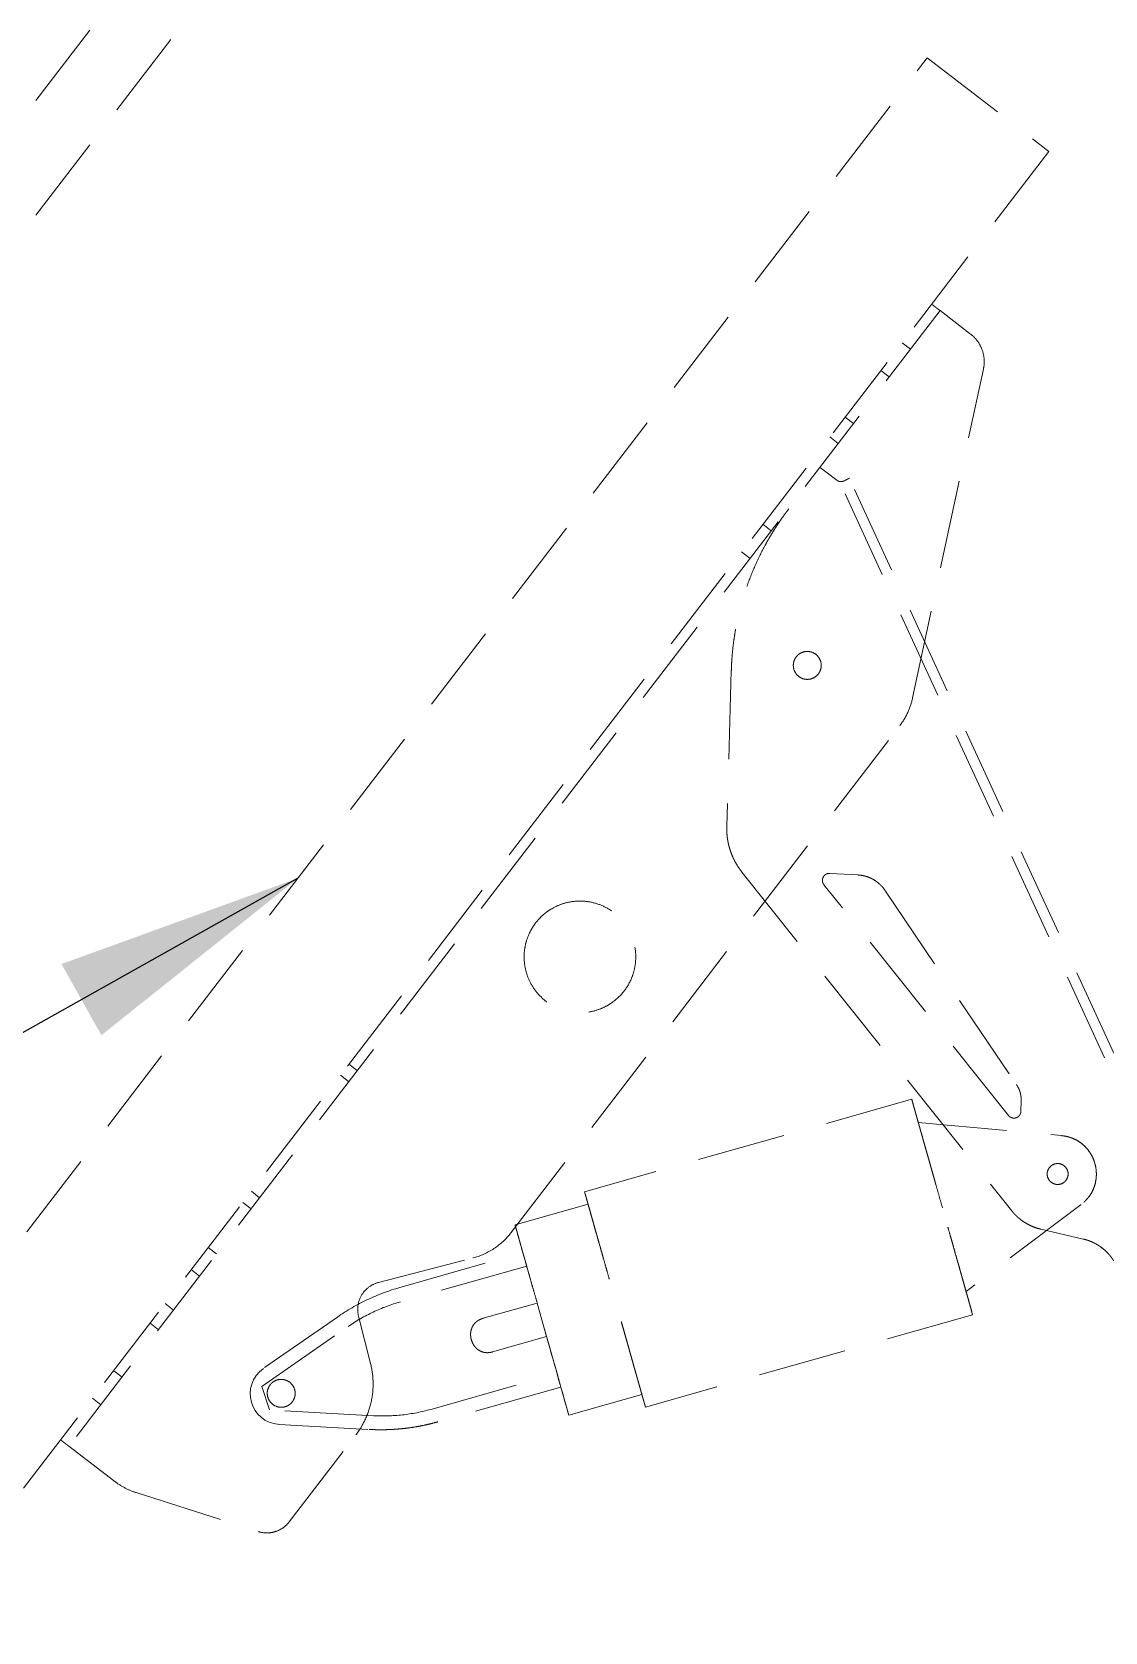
# Model space of a CAD drawing. Header units: millimetres. Extents: x 0 to 589, y 0 to 415.
# Drawn here: x 144.33 to 159.7, y 66.25 to 89.16 of the extents above; entities that cross this region are included whole.
import ezdxf

# ---------------------------------------------------------------- set-up
doc = ezdxf.new("R2010")
doc.units = ezdxf.units.MM
doc.linetypes.add('HIDDEN', pattern=[1.905, 1.27, -0.635])
doc.dimstyles.new('SLDDIMSTYLE1', dxfattribs={"dimtxt": 0.18, "dimasz": 3.556, "dimexe": 0, "dimexo": 0.0625, "dimgap": 0, "dimtad": 0, "dimtih": 1, "dimtoh": 1, "dimdec": 0, "dimrnd": 1e-09, "dimzin": 0, "dimdsep": 46, "dimtxsty": 'Standard', "dimsah": 1, "dimcen": 0.09, "dimadec": 0, "dimazin": 0, "dimtfac": 3.556, "dimtdec": 0, "dimtofl": 0, "dimtmove": 0, "dimatfit": 3, "dimfxl": 1, "dimfrac": 2, "dimtolj": 1, "dimtzin": 0, "dimarcsym": 0})

msp = doc.modelspace()

# ---------------------------------------------------------------- linework, layer by layer
at = {"color": 7, "linetype": 'HIDDEN', "lineweight": 18}
for p, q in [((170.6672, 122.4403), (130.493, 70.076)), ((170.6672, 120.7975), (131.2864, 69.4673)), ((141.9323, 68.9578), (157.1499, 88.7927)), ((157.1499, 88.7927), (158.8953, 87.4536)), ((158.8953, 87.4536), (143.6778, 67.6186)), ((157.335, 85.1734), (144.8566, 68.9087)), ((157.335, 85.1734), (144.8566, 68.9087)), ((157.7727, 84.8376), (157.335, 85.1734)), ((156.7919, 84.712), (156.9109, 84.6207)), ((156.9422, 79.6258), (157.9572, 84.3355)), ((156.4873, 84.316), (156.6075, 84.2238)), ((155.9744, 83.6464), (156.0934, 83.5551)), ((155.7572, 83.3643), (155.8774, 83.2721)), ((155.8546, 82.7449), (155.6211, 82.924)), ((162.0799, 69.2811), (155.8945, 82.7265)), ((162.0799, 69.2811), (155.8945, 82.7264)), ((162.2154, 69.3452), (156.0381, 82.7731)), ((154.7979, 82.1129), (154.9169, 82.0216)), ((154.4933, 81.7169), (154.6135, 81.6247)), ((154.3454, 80.0181), (154.2802, 77.7844)), ((151.186, 71.965), (156.7581, 79.2278)), ((154.4976, 77.1322), (158.3618, 72.282)), ((155.7568, 77.1139), (156.1607, 77.0908)), ((158.3157, 73.6468), (155.673, 76.9516)), ((156.5461, 76.8721), (158.4299, 74.0912)), ((148.9851, 74.2899), (148.8661, 74.3812)), ((148.7443, 74.2225), (148.8633, 74.1312)), ((148.7443, 74.2225), (148.8633, 74.1312)), ((156.93, 73.8781), (152.2425, 72.5551)), ((157.0243, 73.5458), (156.93, 73.8781)), ((158.4985, 73.854), (158.4937, 73.706)), ((157.0241, 73.5457), (159.0745, 73.3578)), ((147.4692, 72.5605), (147.5883, 72.4692)), ((147.4692, 72.5605), (147.5883, 72.4692)), ((152.2939, 72.374), (152.2425, 72.5551)), ((147.3475, 72.4019), (147.4666, 72.3106)), ((152.2932, 72.3764), (151.2464, 72.0802)), ((159.3557, 72.3712), (157.7083, 71.1274)), ((151.3593, 71.6822), (151.2464, 72.0802)), ((158.7782, 72.0189), (159.3883, 71.8768)), ((146.8517, 71.7556), (146.9707, 71.6643)), ((149.293, 71.2564), (150.643, 71.6056)), ((149.5977, 71.1837), (151.359, 71.6821)), ((151.4136, 71.4897), (151.359, 71.6821)), ((146.6083, 71.4394), (146.7285, 71.3472)), ((151.4136, 71.4897), (149.6038, 70.9776)), ((157.7085, 71.1275), (157.8027, 70.7938)), ((146.2352, 70.952), (146.3542, 70.8607)), ((151.5639, 70.9606), (150.7903, 70.7417)), ((151.6328, 70.7177), (151.5639, 70.9606)), ((146.018, 70.6699), (146.1381, 70.5778)), ((147.6191, 69.7638), (148.8572, 70.6247)), ((148.7018, 70.7602), (147.6424, 70.0236)), ((149.1767, 70.097), (149.0055, 70.7707)), ((151.6328, 70.7177), (151.7, 70.4795)), ((157.8027, 70.7938), (153.1152, 69.4708)), ((150.9264, 70.2606), (151.7, 70.4795)), ((151.7, 70.4795), (151.8494, 69.9503)), ((151.8494, 69.9503), (151.7, 70.4795)), ((145.4986, 69.9919), (145.6176, 69.9006)), ((150.0394, 69.4381), (151.8492, 69.9501)), ((151.9036, 69.7577), (151.8492, 69.9501)), ((147.7272, 69.4313), (147.6191, 69.7638)), ((151.9036, 69.7577), (150.1422, 69.2593)), ((151.9038, 69.7577), (152.0175, 69.3547)), ((145.194, 69.5959), (145.3141, 69.5037)), ((149.2186, 69.3475), (147.7272, 69.4313)), ((147.7754, 69.5089), (147.739, 69.5454)), ((153.0644, 69.6509), (152.0175, 69.3547)), ((153.0644, 69.6509), (153.1152, 69.4708)), ((147.8689, 69.223), (149.1572, 69.1507)), ((148.0098, 67.825), (148.9657, 69.071)), ((145.514, 68.4044), (144.8566, 68.9087)), ((145.8194, 68.2449), (147.5711, 67.6873))]:
    msp.add_line(p, q, dxfattribs=at)
for points, knots in [([(157.335, 85.1734), (157.3319, 85.1758), (157.3256, 85.1806), (157.3163, 85.1877), (157.3072, 85.1947), (157.2982, 85.2016), (157.285, 85.2117), (157.2684, 85.2245), (157.2503, 85.2384), (157.2354, 85.2499), (157.2256, 85.2574), (157.2197, 85.2618), (157.2166, 85.2643), (157.2162, 85.2645), (157.216, 85.2647)], [0, 0, 0, 0, 0.0503528, 0.1002363, 0.1499622, 0.1998457, 0.2501985, 0.375128, 0.5000574, 0.6249868, 0.7499163, 0.8335198, 0.9163965, 1, 1, 1, 1]), ([(157.7727, 84.8375), (157.8081, 84.8104), (157.8412, 84.7774), (157.8977, 84.7015), (157.9211, 84.6586), (157.9544, 84.5679), (157.9643, 84.5202), (157.9704, 84.4257), (157.9666, 84.3791), (157.9572, 84.3355)], [0, 0, 0, 0, 0.25, 0.25, 0.5, 0.5, 0.75, 0.75, 1, 1, 1, 1]), ([(155.8945, 82.7265), (155.8916, 82.7271), (155.8858, 82.7285), (155.8775, 82.7315), (155.8695, 82.7353), (155.8618, 82.7396), (155.857, 82.7431), (155.8546, 82.7449)], [0, 0, 0, 0, 0.2015974, 0.4008006, 0.5991994, 0.7984026, 1, 1, 1, 1]), ([(155.9596, 82.7345), (155.9571, 82.7333), (155.9521, 82.731), (155.9442, 82.7283), (155.9362, 82.7262), (155.928, 82.7248), (155.9197, 82.7241), (155.9113, 82.7242), (155.9029, 82.7249), (155.8973, 82.7259), (155.8945, 82.7265)], [0, 0, 0, 0, 0.13134912, 0.25927474, 0.38449042, 0.50779789, 0.63007068, 0.75223186, 0.87522768, 1, 1, 1, 1]), ([(156.0381, 82.7731), (156.038, 82.773), (156.0378, 82.773), (156.0362, 82.7722), (156.0335, 82.7708), (156.0295, 82.7688), (156.0239, 82.7661), (156.0169, 82.7626), (156.0082, 82.7584), (155.998, 82.7534), (155.9864, 82.7477), (155.9736, 82.7414), (155.9643, 82.7368), (155.9596, 82.7345)], [0, 0, 0, 0, 0.0735005, 0.1511392, 0.2328771, 0.3185958, 0.408086, 0.5010386, 0.5970407, 0.695578, 0.7960448, 0.8977617, 1, 1, 1, 1]), ([(155.17, 82.336), (155.1574, 82.3194), (155.1322, 82.2862), (155.0953, 82.2357), (155.0592, 82.1846), (155.0239, 82.1331), (154.9895, 82.0809), (154.9559, 82.0283), (154.9231, 81.9751), (154.8911, 81.9214), (154.8599, 81.8672), (154.7892, 81.7396), (154.6875, 81.5338), (154.5713, 81.2434), (154.478, 80.9448), (154.4223, 80.7008), (154.3905, 80.5159), (154.3732, 80.392), (154.3599, 80.2678), (154.3502, 80.1431), (154.347, 80.0598), (154.3454, 80.0181)], [0, 0, 0, 0, 0.02504, 0.0500555, 0.0750526, 0.1000375, 0.1250162, 0.149995, 0.1749799, 0.199977, 0.2249925, 0.2500325, 0.3750181, 0.5000038, 0.6249895, 0.7499752, 0.8000291, 0.8500096, 0.8999656, 0.9499461, 1, 1, 1, 1]), ([(155.2748, 80.2142), (155.285, 80.2274), (155.2981, 80.2411), (155.3325, 80.2664), (155.3539, 80.2778), (155.4053, 80.2922), (155.4353, 80.2949), (155.4972, 80.2846), (155.5288, 80.2714), (155.5817, 80.2308), (155.6026, 80.2037), (155.6286, 80.1466), (155.6338, 80.1169), (155.6332, 80.0636), (155.6277, 80.0399), (155.6122, 80.0001), (155.6023, 79.9839), (155.582, 79.9575), (155.569, 79.9438), (155.5346, 79.9185), (155.5131, 79.907), (155.4617, 79.8927), (155.4317, 79.89), (155.3698, 79.9003), (155.3382, 79.9135), (155.2853, 79.9541), (155.2644, 79.9812), (155.2385, 80.0383), (155.2332, 80.068), (155.2338, 80.1213), (155.2394, 80.145), (155.2548, 80.1848), (155.2647, 80.201), (155.2748, 80.2142)], [0, 0, 0, 0, 0.0625, 0.0625, 0.125, 0.125, 0.1875, 0.1875, 0.25, 0.25, 0.3125, 0.3125, 0.375, 0.375, 0.4375, 0.4375, 0.5, 0.5, 0.5625, 0.5625, 0.625, 0.625, 0.6875, 0.6875, 0.75, 0.75, 0.8125, 0.8125, 0.875, 0.875, 0.9375, 0.9375, 1, 1, 1, 1]), ([(156.9422, 79.6258), (156.9268, 79.5543), (156.9033, 79.4837), (156.8412, 79.3494), (156.8026, 79.2857), (156.7581, 79.2278)], [0, 0, 0, 0, 0.5, 0.5, 1, 1, 1, 1]), ([(154.2802, 77.7844), (154.28, 77.7737), (154.2796, 77.7523), (154.2802, 77.7203), (154.2818, 77.6885), (154.2844, 77.6568), (154.288, 77.6252), (154.2926, 77.5938), (154.2983, 77.5625), (154.3049, 77.5314), (154.3126, 77.5004), (154.3213, 77.4696), (154.3336, 77.4305), (154.3507, 77.3837), (154.374, 77.33), (154.4003, 77.278), (154.4296, 77.2276), (154.4618, 77.1787), (154.4857, 77.1478), (154.4976, 77.1322)], [0, 0, 0, 0, 0.0458065, 0.0914039, 0.1368378, 0.1821546, 0.227401, 0.272624, 0.3178704, 0.3631873, 0.4086212, 0.4542185, 0.500025, 0.5838337, 0.6670676, 0.7500125, 0.8329575, 0.9161913, 1, 1, 1, 1]), ([(155.6732, 76.9518), (155.6712, 76.9543), (155.6673, 76.9595), (155.6624, 76.9677), (155.6583, 76.9764), (155.6551, 76.9853), (155.6528, 76.9947), (155.6505, 77.0105), (155.6512, 77.0333), (155.6609, 77.0607), (155.6776, 77.0846), (155.6983, 77.1004), (155.7187, 77.1096), (155.7375, 77.1142), (155.7503, 77.1141), (155.7568, 77.114)], [0, 0, 0, 0, 0.0424053, 0.0840191, 0.1252314, 0.1664438, 0.2080576, 0.2504629, 0.3753043, 0.5001457, 0.6249871, 0.7498285, 0.8337523, 0.9160762, 1, 1, 1, 1]), ([(156.1607, 77.0908), (156.1683, 77.0903), (156.1836, 77.0892), (156.2064, 77.0863), (156.229, 77.0824), (156.2514, 77.0774), (156.2846, 77.0684), (156.328, 77.0529), (156.3795, 77.0274), (156.4278, 76.9963), (156.4673, 76.9638), (156.4989, 76.9322), (156.524, 76.9033), (156.5387, 76.8825), (156.5461, 76.8721)], [0, 0, 0, 0, 0.0501194, 0.10008, 0.1499875, 0.1999481, 0.2500675, 0.3750435, 0.5000195, 0.6249956, 0.7499716, 0.8333962, 0.9165754, 1, 1, 1, 1]), ([(151.5424, 76.4042), (151.583, 76.457), (151.6353, 76.5119), (151.7384, 76.5875), (151.7769, 76.6116), (151.8627, 76.6543), (151.91, 76.6731), (152.0126, 76.7018), (152.068, 76.7118), (152.1846, 76.7191), (152.2458, 76.7165), (152.3696, 76.696), (152.4321, 76.678), (152.5526, 76.6262), (152.6106, 76.5924), (152.7163, 76.5113), (152.764, 76.4641), (152.8453, 76.361), (152.8788, 76.3053), (152.9307, 76.1911), (152.9491, 76.1327), (152.9721, 76.0181), (152.9769, 75.962), (152.9757, 75.8554), (152.9698, 75.8049), (152.9507, 75.711), (152.9375, 75.6676), (152.8912, 75.5484), (152.8517, 75.4836), (152.7706, 75.3779), (152.7183, 75.323), (152.6151, 75.2474), (152.5766, 75.2234), (152.4909, 75.1806), (152.4436, 75.1619), (152.3409, 75.1331), (152.2855, 75.1232), (152.1689, 75.1158), (152.1077, 75.1184), (151.984, 75.139), (151.9215, 75.1569), (151.8009, 75.2087), (151.7429, 75.2425), (151.6372, 75.3237), (151.5895, 75.3709), (151.5083, 75.4739), (151.4747, 75.5297), (151.4229, 75.6439), (151.4045, 75.7023), (151.3814, 75.8168), (151.3767, 75.8729), (151.3778, 75.9795), (151.3837, 76.03), (151.4028, 76.1239), (151.4161, 76.1673), (151.4624, 76.2866), (151.5018, 76.3513), (151.5424, 76.4042)], [0, 0, 0, 0, 0.0625, 0.0625, 0.09375, 0.09375, 0.125, 0.125, 0.15625, 0.15625, 0.1875, 0.1875, 0.21875, 0.21875, 0.25, 0.25, 0.28125, 0.28125, 0.3125, 0.3125, 0.34375, 0.34375, 0.375, 0.375, 0.40625, 0.40625, 0.4375, 0.4375, 0.5, 0.5, 0.5625, 0.5625, 0.59375, 0.59375, 0.625, 0.625, 0.65625, 0.65625, 0.6875, 0.6875, 0.71875, 0.71875, 0.75, 0.75, 0.78125, 0.78125, 0.8125, 0.8125, 0.84375, 0.84375, 0.875, 0.875, 0.90625, 0.90625, 0.9375, 0.9375, 1, 1, 1, 1]), ([(158.4299, 74.0912), (158.4337, 74.0854), (158.4414, 74.0737), (158.4517, 74.0555), (158.461, 74.0368), (158.4694, 74.0177), (158.4768, 73.9981), (158.4842, 73.9748), (158.4909, 73.9476), (158.496, 73.9167), (158.4988, 73.8854), (158.4986, 73.8645), (158.4985, 73.854)], [0, 0, 0, 0, 0.083722, 0.1669851, 0.2500178, 0.3330505, 0.4163136, 0.5000356, 0.6254147, 0.7500178, 0.8746209, 1, 1, 1, 1]), ([(156.93, 73.8781), (156.9301, 73.878), (156.9301, 73.8778), (156.9306, 73.8762), (156.9313, 73.8735), (156.9324, 73.8697), (156.9338, 73.8648), (156.9355, 73.8586), (156.9377, 73.8512), (156.9401, 73.8424), (156.943, 73.8323), (156.9462, 73.8208), (156.9499, 73.808), (156.9539, 73.7937), (156.9584, 73.7781), (156.9632, 73.7609), (156.9685, 73.7423), (156.9742, 73.7221), (156.9804, 73.7002), (156.987, 73.6767), (156.9942, 73.6514), (157.0018, 73.6244), (157.01, 73.5957), (157.0185, 73.5653), (157.0276, 73.5333), (157.0372, 73.4995), (157.0473, 73.4639), (157.0578, 73.4265), (157.069, 73.3872), (157.0806, 73.3459), (157.0929, 73.3026), (157.1057, 73.2575), (157.1189, 73.2106), (157.1326, 73.1621), (157.1468, 73.1121), (157.1614, 73.0605), (157.1764, 73.0074), (157.1919, 72.9526), (157.2078, 72.8963), (157.2242, 72.8383), (157.241, 72.7789), (157.2582, 72.7184), (157.2756, 72.6569), (157.2933, 72.5944), (157.3112, 72.5308), (157.3295, 72.4663), (157.3481, 72.4007), (157.372, 72.3159), (157.4011, 72.2132), (157.4346, 72.0946), (157.4671, 71.9798), (157.4986, 71.8687), (157.5288, 71.7619), (157.5576, 71.6601), (157.5848, 71.5638), (157.6105, 71.4731), (157.6346, 71.3877), (157.6571, 71.3082), (157.6778, 71.2351), (157.6966, 71.1685), (157.7137, 71.1082), (157.7292, 71.0536), (157.743, 71.0048), (157.7552, 70.9616), (157.7659, 70.924), (157.775, 70.8916), (157.7827, 70.8643), (157.7891, 70.8417), (157.7942, 70.8237), (157.7981, 70.81), (157.8008, 70.8005), (157.8024, 70.7948), (157.8026, 70.7941), (157.8027, 70.7938)], [0, 0, 0, 0, 0.0080209, 0.0161568, 0.0244132, 0.0327961, 0.0413117, 0.0499668, 0.0587687, 0.0677273, 0.0768443, 0.0860924, 0.0954399, 0.1048807, 0.1144262, 0.1240837, 0.1338615, 0.1437681, 0.1538129, 0.1640124, 0.1743751, 0.1848838, 0.1955063, 0.2062078, 0.2169975, 0.227887, 0.2388892, 0.2500179, 0.2612884, 0.2727172, 0.2843214, 0.2960995, 0.3079971, 0.3199627, 0.3320171, 0.344179, 0.3564654, 0.3688941, 0.3814893, 0.3942687, 0.4071784, 0.4201609, 0.4332161, 0.4463644, 0.4596273, 0.4730282, 0.4865932, 0.5003513, 0.5255806, 0.550195, 0.5743233, 0.5981097, 0.6216312, 0.6446123, 0.6670576, 0.6890776, 0.7107735, 0.7321593, 0.7529842, 0.7732756, 0.7931363, 0.8126448, 0.831865, 0.850633, 0.868873, 0.8866511, 0.9040238, 0.921023, 0.9376764, 0.9539113, 0.9696817, 0.9850317, 1, 1, 1, 1]), ([(158.4933, 73.706), (158.4931, 73.7025), (158.4928, 73.6957), (158.491, 73.6857), (158.4882, 73.676), (158.4844, 73.6667), (158.4796, 73.6577), (158.4702, 73.6436), (158.4533, 73.6264), (158.4257, 73.6126), (158.3953, 73.6071), (158.3681, 73.6111), (158.3461, 73.62), (158.329, 73.6314), (158.32, 73.6415), (158.3155, 73.6466)], [0, 0, 0, 0, 0.0424966, 0.084104, 0.1252595, 0.1664151, 0.2080225, 0.2505191, 0.3753412, 0.5001633, 0.6249855, 0.7498076, 0.8338051, 0.9160025, 1, 1, 1, 1]), ([(157.0241, 73.5457), (157.0527, 73.445), (157.1098, 73.2435), (157.1954, 72.9412), (157.2668, 72.6893), (157.3239, 72.4878), (157.3666, 72.3367), (157.4094, 72.1855), (157.4664, 71.984), (157.5376, 71.7321), (157.623, 71.4297), (157.6799, 71.2282), (157.7083, 71.1274)], [0, 0, 0, 0, 0.125, 0.25, 0.375, 0.4375, 0.5, 0.5625, 0.625, 0.75, 0.875, 1, 1, 1, 1]), ([(157.0241, 73.5457), (157.0242, 73.5457), (157.0242, 73.5457), (157.0243, 73.5457), (157.0243, 73.5457), (157.0243, 73.5457), (157.0242, 73.5457), (157.0242, 73.5457), (157.0241, 73.5457)], [0, 0, 0, 0, 0.25, 0.375, 0.5, 0.625, 0.75, 1, 1, 1, 1]), ([(159.0745, 73.3578), (159.0825, 73.357), (159.0984, 73.3553), (159.1221, 73.3517), (159.1454, 73.3472), (159.1683, 73.3417), (159.1909, 73.3353), (159.213, 73.328), (159.2534, 73.3128), (159.31, 73.2849), (159.3775, 73.2369), (159.4371, 73.179), (159.4869, 73.1127), (159.5266, 73.0396), (159.5551, 72.9616), (159.5721, 72.8802), (159.5769, 72.7973), (159.5696, 72.7146), (159.5496, 72.6341), (159.5175, 72.5577), (159.4811, 72.4991), (159.447, 72.456), (159.419, 72.4257), (159.3887, 72.3971), (159.3667, 72.3799), (159.3557, 72.3712)], [0, 0, 0, 0, 0.018261, 0.0363351, 0.0542523, 0.0720429, 0.0897381, 0.1073696, 0.1249694, 0.1874605, 0.2498125, 0.3120813, 0.3748486, 0.4372309, 0.4999011, 0.5625501, 0.6249125, 0.6876428, 0.7498746, 0.8122697, 0.8748016, 0.9056763, 0.9367216, 0.9681079, 1, 1, 1, 1]), ([(153.1152, 69.4708), (153.1152, 69.4709), (153.1151, 69.4711), (153.1147, 69.4727), (153.1139, 69.4754), (153.1128, 69.4792), (153.1114, 69.4842), (153.1096, 69.4905), (153.1075, 69.498), (153.105, 69.5068), (153.1021, 69.5169), (153.0989, 69.5283), (153.0953, 69.5411), (153.0913, 69.5553), (153.0868, 69.571), (153.082, 69.5881), (153.0767, 69.6067), (153.071, 69.6269), (153.0648, 69.6487), (153.0582, 69.6722), (153.051, 69.6975), (153.0434, 69.7244), (153.0353, 69.7529), (153.0268, 69.7831), (153.0178, 69.815), (153.0082, 69.8487), (152.9982, 69.8842), (152.9876, 69.9216), (152.9765, 69.961), (152.9648, 70.0023), (152.9525, 70.0456), (152.9398, 70.0906), (152.9266, 70.1372), (152.913, 70.1854), (152.8989, 70.2352), (152.8844, 70.2866), (152.8693, 70.3396), (152.8539, 70.3943), (152.8379, 70.4507), (152.8215, 70.5086), (152.8048, 70.5678), (152.7877, 70.6281), (152.7704, 70.6894), (152.7527, 70.7519), (152.7347, 70.8154), (152.7164, 70.8801), (152.6978, 70.9459), (152.6738, 71.0307), (152.6448, 71.1333), (152.6113, 71.2517), (152.5788, 71.3667), (152.5473, 71.4781), (152.517, 71.5851), (152.4882, 71.687), (152.4609, 71.7835), (152.435, 71.8747), (152.4108, 71.9604), (152.3883, 72.04), (152.3676, 72.1131), (152.3488, 72.1797), (152.3316, 72.2404), (152.3161, 72.2952), (152.3022, 72.3442), (152.29, 72.3874), (152.2793, 72.425), (152.2702, 72.4574), (152.2624, 72.4848), (152.256, 72.5075), (152.2509, 72.5255), (152.247, 72.5391), (152.2444, 72.5484), (152.2428, 72.5541), (152.2426, 72.5547), (152.2425, 72.5551)], [0, 0, 0, 0, 0.0080898, 0.0162876, 0.0245994, 0.033031, 0.0415892, 0.0502809, 0.0591136, 0.0680853, 0.0771595, 0.086335, 0.0956164, 0.105008, 0.1145149, 0.124142, 0.1338973, 0.1437928, 0.1538385, 0.164047, 0.1744082, 0.1848799, 0.1954279, 0.2060671, 0.2168096, 0.2276673, 0.2386534, 0.2497825, 0.2610759, 0.2725441, 0.2841815, 0.2959147, 0.3077236, 0.319624, 0.3316321, 0.3437639, 0.3560368, 0.368469, 0.3810793, 0.3938528, 0.4067204, 0.4196493, 0.4326706, 0.4458049, 0.4590743, 0.472505, 0.486137, 0.4999258, 0.5250678, 0.5496398, 0.5738001, 0.597681, 0.6212291, 0.6441955, 0.6666812, 0.6887969, 0.7106394, 0.7319847, 0.7527628, 0.7730739, 0.7930075, 0.8126398, 0.831917, 0.8506714, 0.8689279, 0.8867569, 0.9042098, 0.9213352, 0.9380397, 0.9542152, 0.9699064, 0.9851555, 1, 1, 1, 1]), ([(158.3618, 72.282), (158.3677, 72.2747), (158.3795, 72.2603), (158.3981, 72.2394), (158.4174, 72.2193), (158.4374, 72.2), (158.4581, 72.1815), (158.4794, 72.1637), (158.5015, 72.1467), (158.5243, 72.1305), (158.5539, 72.111), (158.5909, 72.0893), (158.6358, 72.0669), (158.682, 72.0476), (158.7295, 72.0312), (158.7619, 72.023), (158.7782, 72.0189)], [0, 0, 0, 0, 0.0559203, 0.1115703, 0.1670264, 0.2223659, 0.2776664, 0.3330059, 0.388462, 0.444112, 0.5000323, 0.6004778, 0.7002456, 0.7997866, 0.8995545, 1, 1, 1, 1]), ([(151.186, 71.965), (151.12, 71.8789), (151.0377, 71.8014), (150.8516, 71.6783), (150.7481, 71.6328), (150.643, 71.6056)], [0, 0, 0, 0, 0.5, 0.5, 1, 1, 1, 1]), ([(159.3883, 71.8768), (159.3972, 71.8746), (159.4151, 71.8703), (159.4414, 71.8625), (159.4673, 71.8537), (159.4928, 71.844), (159.5178, 71.8333), (159.5424, 71.8216), (159.5665, 71.8089), (159.5902, 71.7953), (159.6134, 71.7807), (159.6437, 71.7599), (159.6799, 71.7319), (159.7205, 71.6952), (159.7578, 71.6555), (159.7923, 71.6129), (159.8124, 71.5824), (159.8225, 71.5671)], [0, 0, 0, 0, 0.05046773, 0.10062783, 0.15055595, 0.20032882, 0.25002389, 0.29971896, 0.34949183, 0.39941995, 0.44958005, 0.50004778, 0.60065685, 0.70033856, 0.79970922, 0.89939093, 1, 1, 1, 1]), ([(151.359, 71.6821), (151.3591, 71.6821), (151.3592, 71.6821), (151.3593, 71.6822), (151.3593, 71.6822), (151.3593, 71.6822), (151.3592, 71.6821), (151.3591, 71.6821), (151.359, 71.6821)], [0, 0, 0, 0, 0.25, 0.375, 0.5, 0.625, 0.75, 1, 1, 1, 1]), ([(151.4138, 71.4897), (151.4276, 71.4414), (151.4526, 71.3532), (151.4901, 71.2209), (151.5264, 71.0929), (151.5514, 71.0047), (151.5639, 70.9606)], [0, 0, 0, 0, 0.2740909, 0.5, 0.75, 1, 1, 1, 1]), ([(151.5639, 70.9606), (151.5514, 71.0047), (151.5264, 71.0929), (151.4901, 71.2209), (151.4526, 71.3532), (151.4276, 71.4414), (151.4138, 71.4897)], [0, 0, 0, 0, 0.24999999, 0.49999997, 0.72590268, 1, 1, 1, 1]), ([(148.7018, 70.7602), (148.8374, 70.8545), (148.9818, 70.9381), (149.2825, 71.0803), (149.4387, 71.1388), (149.5977, 71.1837)], [0, 0, 0, 0, 0.5, 0.5, 1, 1, 1, 1]), ([(149.0056, 70.7707), (148.994, 70.8163), (148.9898, 70.8676), (149.0031, 70.9723), (149.0209, 71.0256), (149.077, 71.1204), (149.1151, 71.1616), (149.2005, 71.2238), (149.2475, 71.2447), (149.293, 71.2565)], [0, 0, 0, 0, 0.25, 0.25, 0.5, 0.5, 0.75, 0.75, 1, 1, 1, 1]), ([(148.8572, 70.6247), (148.9702, 70.7032), (149.0906, 70.7729), (149.3411, 70.8914), (149.4714, 70.9401), (149.6038, 70.9776)], [0, 0, 0, 0, 0.5, 0.5, 1, 1, 1, 1]), ([(150.7903, 70.7417), (150.7848, 70.7401), (150.7739, 70.7368), (150.7581, 70.7309), (150.743, 70.7242), (150.7286, 70.7167), (150.715, 70.7085), (150.6928, 70.6931), (150.6645, 70.6672), (150.6368, 70.6265), (150.6182, 70.5806), (150.6097, 70.532), (150.6102, 70.4823), (150.6196, 70.4336), (150.6371, 70.3872), (150.6626, 70.3448), (150.6953, 70.3079), (150.735, 70.2785), (150.7799, 70.2584), (150.8228, 70.2499), (150.8608, 70.2491), (150.8937, 70.2524), (150.9153, 70.2578), (150.9264, 70.2606)], [0, 0, 0, 0, 0.0219179, 0.0433074, 0.0642392, 0.0847883, 0.1050342, 0.1250599, 0.1877434, 0.2499312, 0.3115461, 0.3748459, 0.4369974, 0.500107, 0.5630313, 0.6250025, 0.6881676, 0.7496529, 0.8118133, 0.8744566, 0.9148773, 0.9565162, 1, 1, 1, 1]), ([(149.1767, 70.097), (149.1982, 70.0124), (149.2109, 69.9233), (149.2156, 69.7419), (149.2076, 69.6498), (149.1706, 69.4698), (149.1416, 69.3819), (149.0657, 69.2172), (149.0189, 69.1403), (148.9657, 69.071)], [0, 0, 0, 0, 0.25, 0.25, 0.5, 0.5, 0.75, 0.75, 1, 1, 1, 1]), ([(147.7384, 69.7893), (147.7485, 69.8025), (147.7616, 69.8163), (147.796, 69.8415), (147.8175, 69.853), (147.8689, 69.8674), (147.8989, 69.87), (147.9608, 69.8597), (147.9924, 69.8466), (148.0452, 69.806), (148.0662, 69.7789), (148.0921, 69.7217), (148.0973, 69.6921), (148.0968, 69.6387), (148.0912, 69.615), (148.0758, 69.5753), (148.0659, 69.5591), (148.0456, 69.5326), (148.0325, 69.5189), (147.9981, 69.4937), (147.9766, 69.4822), (147.9253, 69.4678), (147.8953, 69.4652), (147.8334, 69.4754), (147.8018, 69.4886), (147.7489, 69.5292), (147.728, 69.5563), (147.702, 69.6134), (147.6968, 69.6431), (147.6974, 69.6964), (147.7029, 69.7201), (147.7184, 69.7599), (147.7283, 69.7761), (147.7384, 69.7893)], [0, 0, 0, 0, 0.0625, 0.0625, 0.125, 0.125, 0.1875, 0.1875, 0.25, 0.25, 0.3125, 0.3125, 0.375, 0.375, 0.4375, 0.4375, 0.5, 0.5, 0.5625, 0.5625, 0.625, 0.625, 0.6875, 0.6875, 0.75, 0.75, 0.8125, 0.8125, 0.875, 0.875, 0.9375, 0.9375, 1, 1, 1, 1]), ([(150.0394, 69.4381), (149.9069, 69.4006), (149.7705, 69.3739), (149.495, 69.3435), (149.356, 69.3398), (149.2186, 69.3475)], [0, 0, 0, 0, 0.5, 0.5, 1, 1, 1, 1]), ([(149.1572, 69.1507), (149.1756, 69.1497), (149.2125, 69.1479), (149.2678, 69.1463), (149.3231, 69.1458), (149.3784, 69.1462), (149.4336, 69.1477), (149.4888, 69.1502), (149.544, 69.1538), (149.5991, 69.1583), (149.6689, 69.1653), (149.7531, 69.176), (149.8514, 69.1918), (149.949, 69.2109), (150.0461, 69.2331), (150.1101, 69.2505), (150.1422, 69.2593)], [0, 0, 0, 0, 0.0556447, 0.1112232, 0.1667545, 0.2222573, 0.2777506, 0.3332535, 0.3887847, 0.4443632, 0.5000079, 0.6001167, 0.70006, 0.799948, 0.8998912, 1, 1, 1, 1]), ([(144.8566, 68.9087), (144.8535, 68.9111), (144.8472, 68.9159), (144.838, 68.923), (144.8288, 68.9301), (144.8198, 68.937), (144.8067, 68.947), (144.79, 68.9598), (144.7719, 68.9737), (144.757, 68.9852), (144.7472, 68.9927), (144.7413, 68.9972), (144.7382, 68.9996), (144.7378, 68.9999), (144.7376, 69)], [0, 0, 0, 0, 0.0503528, 0.1002363, 0.1499622, 0.1998457, 0.2501985, 0.375128, 0.5000574, 0.6249868, 0.7499163, 0.8335198, 0.9163965, 1, 1, 1, 1]), ([(145.8194, 68.2449), (145.7647, 68.2623), (145.7111, 68.2846), (145.6085, 68.3382), (145.5596, 68.3694), (145.514, 68.4044)], [0, 0, 0, 0, 0.5, 0.5, 1, 1, 1, 1]), ([(148.0098, 67.825), (147.9865, 67.7946), (147.9576, 67.7661), (147.8905, 67.7185), (147.8524, 67.6994), (147.772, 67.6742), (147.7298, 67.6681), (147.6476, 67.6689), (147.6076, 67.6757), (147.5711, 67.6873)], [0, 0, 0, 0, 0.25, 0.25, 0.5, 0.5, 0.75, 0.75, 1, 1, 1, 1])]:
    msp.add_open_spline(points, degree=3, knots=knots, dxfattribs=at)
for points in [[(158.9015, 72.8996), (158.9134, 72.9152), (158.9435, 72.9416), (159.0004, 72.9609), (159.0603, 72.957), (159.1142, 72.9304), (159.1538, 72.8853), (159.1731, 72.8284), (159.1692, 72.7685), (159.1426, 72.7147), (159.0975, 72.6751), (159.0406, 72.6558), (158.9807, 72.6597), (158.9268, 72.6862), (158.8872, 72.7314), (158.8679, 72.7882), (158.8718, 72.8482), (158.8895, 72.8841), (158.9015, 72.8996)], [(152.0175, 69.3547), (152.0175, 69.3547), (151.9341, 69.6495), (151.6319, 70.7174), (151.3298, 71.7853), (151.2464, 72.0802), (151.2464, 72.0802)], [(151.5639, 70.9606), (151.5639, 70.9606), (151.5639, 70.9606), (151.5639, 70.9606), (151.5639, 70.9606), (151.5639, 70.9606), (151.5639, 70.9606)], [(147.6424, 70.0236), (147.2989, 69.7848), (147.4512, 69.2465), (147.8689, 69.223)]]:
    msp.add_open_spline(points, degree=3, dxfattribs=at)

# ---------------------------------------------------------------- leaders
at = {"color": 7, "linetype": 'Continuous', "lineweight": 0}
msp.add_leader([(148.1368, 77.0448), (112.826, 57.2394)], dimstyle='SLDDIMSTYLE1', dxfattribs=at)

doc.saveas('drawing.dxf')
